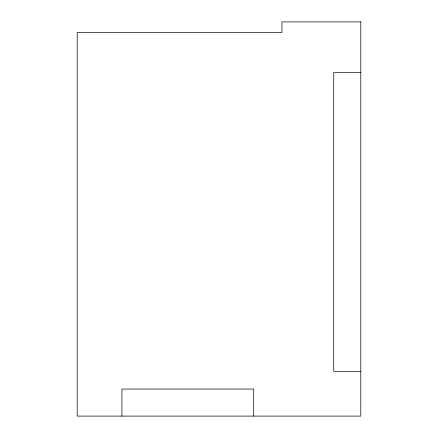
<?xml version="1.0" encoding="UTF-8"?>
<svg xmlns="http://www.w3.org/2000/svg" width="438" height="438" viewBox="0 0 438 438"><rect width="100%" height="100%" fill="white"/><g stroke="black" fill="none" stroke-linecap="round" stroke-linejoin="round"><path stroke-width="0.66" d="M360.797 72.5L333.729 72.5L333.729 371.386L360.797 371.386M253.711 416.1L253.711 389.037L121.923 389.037L121.923 416.1M360.797 21.9L281.957 21.9L281.957 32.489L77.203 32.489L77.203 416.1L360.797 416.1L360.797 21.9"/></g></svg>
